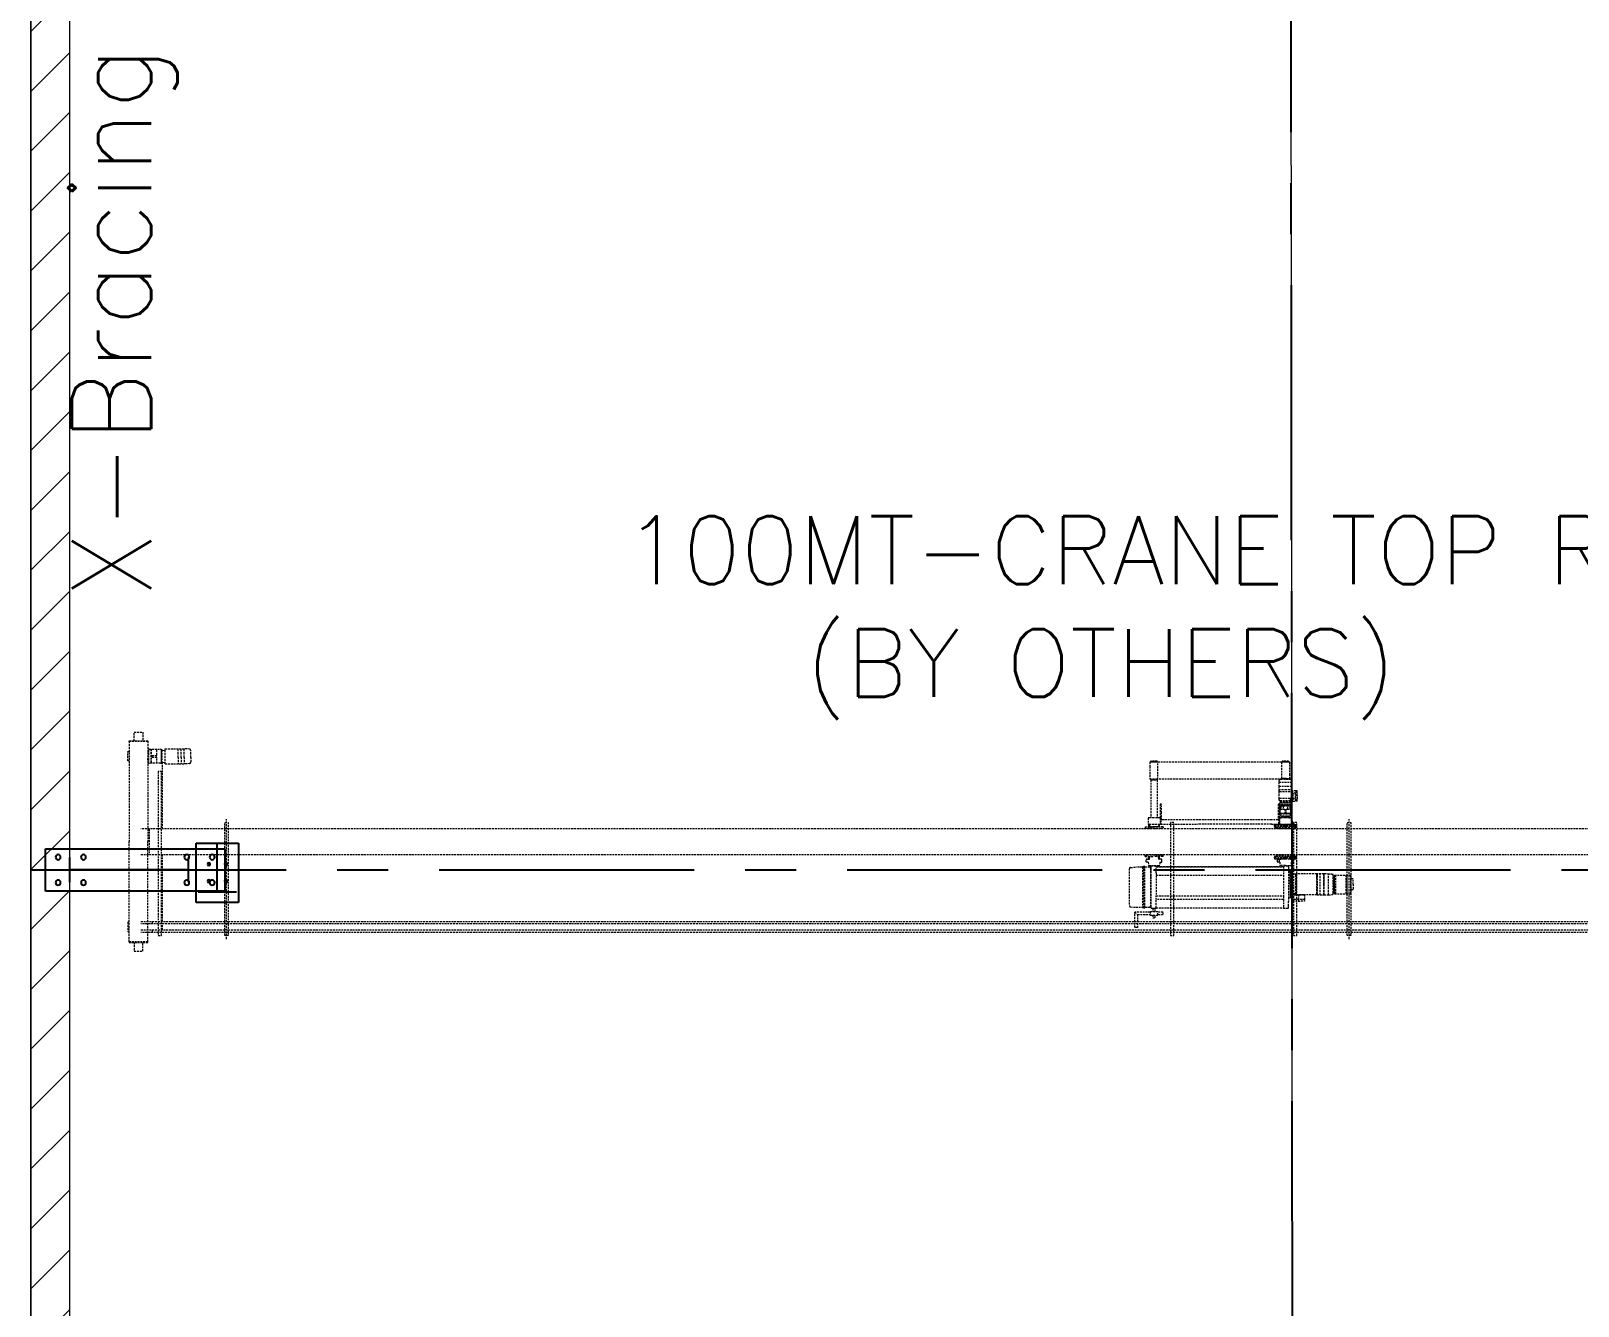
# Model space of a CAD drawing. Header units: millimetres. Extents: x 68421 to 1479662, y -51504 to 144751.
# Drawn here: x 1023299 to 1032433, y 28239 to 35769 of the extents above; entities that cross this region are included whole.
import ezdxf

# ---------------------------------------------------------------- set-up
doc = ezdxf.new("R2010")
doc.units = ezdxf.units.MM
doc.header["$LTSCALE"] = 0.35
doc.header["$MEASUREMENT"] = 0
for name, pattern in [('CENTER', [6884.562, 4302.852, -860.57, 860.57, -860.57]), ('CONTIN', [0, 0, 0]), ('HIDDEN', [9.525, 6.35, -3.175])]:
    doc.linetypes.add(name, pattern=pattern)
doc.layers.get('0').update_dxf_attribs({"linetype": 'CONTIN'})
for name, color, linetype in [('1', 7, 'CONTIN'), ('10', 10, 'CONTIN'), ('2', 6, 'CONTIN'), ('27', 1, 'CENTER')]:
    doc.layers.add(name, color=color, linetype=linetype)
doc.styles.add('S', font='simplex.shx')
doc.styles.add('SIMPLEX', font='simplex.shx', dxfattribs={"width": 0.8})

# ---------------------------------------------------------------- blocks, each defined once
blk = doc.blocks.new('WCOL')
for p, q in [((-448.874, 875.304), (448.874, 875.304)), ((0, 875.304), (0, 0)), ((-448.874, 0), (448.874, 0))]:
    blk.add_line(p, q)
blk = doc.blocks.new('BOLT_0')
at = {"layer": '1'}
blk.add_circle((0, 0), 25.4, dxfattribs=at)
blk = doc.blocks.new('GFGFG')
at = {"layer": '10'}
for p, q in [((826713.997, -216657.3255), (826463.997, -216657.3255)), ((826463.997, -216657.3255), (826463.997, -217007.3255)), ((827604, -216690.3335), (826544, -216690.3335)), ((826544, -216690.3335), (826544, -216940.3335)), ((826713.997, -217007.3255), (826713.997, -216657.3255)), ((827604, -216940.3335), (827604, -216690.3335)), ((826463.997, -217007.3255), (826713.997, -217007.3255)), ((826544, -216940.3335), (827604, -216940.3335))]:
    blk.add_line(p, q, dxfattribs=at)
for name, p, xscale, yscale, zscale, rotation in [('WCOL', (826589, -216657.3255), 0.25309152, 0.3281104, 0.3281104, 179.9999999999995), ('BOLT_0', (826619, -216740.3335), 0.5905512, 0.5905512, 0.5905512, 269.9999999999995), ('BOLT_0', (826769, -216740.3335), 0.5905512, 0.5905512, 0.5905512, 269.9999999999995), ('WCOL', (827459, -216815.3335), 0.16197856, 0.79950952, 0.79950952, 89.99999999999947), ('BOLT_0', (827379, -216740.3335), 0.5905512, 0.5905512, 0.5905512, 269.9999999999995), ('BOLT_0', (827529, -216740.3335), 0.5905512, 0.5905512, 0.5905512, 269.9999999999995), ('BOLT_0', (826539, -216782.3255), 0.31496062, 0.31496062, 0.31496062, 269.9999999999995), ('BOLT_0', (826639, -216782.3255), 0.31496062, 0.31496062, 0.31496062, 269.9999999999995), ('BOLT_0', (826539, -216882.3255), 0.31496062, 0.31496062, 0.31496062, 269.9999999999995), ('BOLT_0', (826619, -216890.3335), 0.5905512, 0.5905512, 0.5905512, 269.9999999999995), ('BOLT_0', (826639, -216882.3255), 0.31496062, 0.31496062, 0.31496062, 269.9999999999995), ('BOLT_0', (826769, -216890.3335), 0.5905512, 0.5905512, 0.5905512, 269.9999999999995), ('BOLT_0', (827379, -216890.3335), 0.5905512, 0.5905512, 0.5905512, 269.9999999999995), ('BOLT_0', (827529, -216890.3335), 0.5905512, 0.5905512, 0.5905512, 269.9999999999995)]:
    blk.add_blockref(name, p, dxfattribs=dict(at, xscale=xscale, yscale=yscale, zscale=zscale, rotation=rotation))
blk = doc.blocks.new('HDGH')
at = {"color": 3, "linetype": 'HIDDEN', "lineweight": 0, "ltscale": 5}
for p, q in [((793055.2, -146049.4), (793055.2, -145999)), ((793055.2, -145999), (793105.6, -145999)), ((793105.6, -145999), (793105.6, -146049.4)), ((793017.5, -146169.3), (793017.5, -146113.9)), ((793017.5, -146113.9), (793025, -146113.9)), ((793025, -146049.4), (793135.8, -146049.4)), ((793025, -146053.4), (793025, -146049.4)), ((793025, -146053.4), (793025, -146645.3)), ((793135.8, -146053.4), (793025, -146053.4)), ((793135.8, -146049.4), (793135.8, -146053.4)), ((793135.8, -146053.4), (793135.8, -146645.3)), ((793135.8, -146118.9), (793135.8, -146154.2)), ((793135.8, -146118.9), (793138.4, -146118.9)), ((793138.4, -146105.1), (793138.4, -146178.1)), ((793143.4, -146100), (793209.9, -146100)), ((793153.5, -146100), (793153.5, -146183.1)), ((793155, -146100), (793155, -146183.1)), ((793159, -146136.5), (793159, -146146.6)), ((793159, -146136.5), (793186.2, -146136.5)), ((793188.7, -146134), (793188.7, -146100)), ((793214.9, -146101.8), (793214.9, -146101.3)), ((793214.9, -146101.3), (793220, -146101.3)), ((793214.9, -146181.4), (793214.9, -146101.8)), ((793214.9, -146178.1), (793214.9, -146105.1)), ((793220, -146101.3), (793220, -146101.8)), ((793220, -146181.9), (793220, -146101.8)), ((793220, -146106.8), (793237.6, -146103.8)), ((793237.6, -146096.7), (793350.4, -146096.7)), ((793237.6, -146116.4), (793237.6, -146096.7)), ((793237.6, -146166.8), (793237.6, -146116.4)), ((793315.2, -146126.9), (793315.2, -146096.7)), ((793315.2, -146148.1), (793315.2, -146126.9)), ((793332.8, -146126.9), (793332.8, -146096.7)), ((793332.8, -146148.1), (793332.8, -146126.9)), ((793350.4, -146126.9), (793350.4, -146096.7)), ((793381.2, -146098.8), (793350.4, -146096.7)), ((793350.4, -146148.1), (793350.4, -146126.9)), ((793388.2, -146126.9), (793388.2, -146106.3)), ((793388.2, -146148.1), (793388.2, -146126.9)), ((793025, -146169.3), (793017.5, -146169.3)), ((793135.8, -146164.3), (793135.8, -146154.2)), ((793135.8, -146164.3), (793138.4, -146164.3)), ((793209.9, -146183.1), (793143.4, -146183.1)), ((793159, -146146.6), (793186.2, -146146.6)), ((793188.7, -146183.1), (793188.7, -146149.1)), ((793214.9, -146181.4), (793214.9, -146181.9)), ((793214.9, -146181.9), (793220, -146181.9)), ((793220, -146176.4), (793237.6, -146179.3)), ((793237.6, -146186.4), (793237.6, -146166.8)), ((793237.6, -146186.4), (793350.4, -146186.4)), ((793315.2, -146148.1), (793315.2, -146186.4)), ((793332.8, -146148.1), (793332.8, -146186.4)), ((793350.4, -146148.1), (793350.4, -146186.4)), ((793381.2, -146184.4), (793350.4, -146186.4)), ((793388.2, -146148.1), (793388.2, -146176.8)), ((799050.4, -146176.8), (799050.4, -146202)), ((799056.7, -146176.8), (799050.4, -146176.8)), ((799050.4, -146202), (799050.4, -146252.4)), ((799055, -146173.1), (799055, -146174.4)), ((799056.7, -146173.1), (799055, -146173.1)), ((799055, -146174.4), (799056.7, -146174.4)), ((799057.2, -146169.5), (799056.7, -146170)), ((799094.5, -146170), (799056.7, -146170)), ((799056.7, -146170), (799056.7, -146173.1)), ((799056.7, -146173.1), (799094.5, -146173.1)), ((799094.5, -146173.1), (799056.7, -146173.1)), ((799056.7, -146174.4), (799056.7, -146176.8)), ((799056.7, -146174.4), (799094.5, -146174.4)), ((799056.7, -146174.4), (799075.6, -146174.4)), ((799094.5, -146176.8), (799056.7, -146176.8)), ((799094, -146169.5), (799057.2, -146169.5)), ((799075.6, -146174.4), (799094.5, -146174.4)), ((799094.5, -146170), (799094, -146169.5)), ((799094.5, -146173.1), (799094.5, -146170)), ((799096.3, -146173.1), (799094.5, -146173.1)), ((799094.5, -146174.4), (799094.5, -146176.8)), ((799094.5, -146174.4), (799096.3, -146174.4)), ((799876.6, -146176.8), (799094.5, -146176.8)), ((799096.3, -146174.4), (799096.3, -146173.1)), ((799098.3, -146277.6), (799098.3, -146176.8)), ((799828.7, -146176.8), (799828.7, -146273.6)), ((799830.7, -146174.4), (799830.7, -146173.1)), ((799830.7, -146173.1), (799832.5, -146173.1)), ((799832.5, -146174.4), (799830.7, -146174.4)), ((799833, -146169.5), (799832.5, -146170)), ((799870.3, -146170), (799832.5, -146170)), ((799832.5, -146170), (799832.5, -146173.1)), ((799832.5, -146173.1), (799870.3, -146173.1)), ((799832.5, -146173.1), (799870.3, -146173.1)), ((799832.5, -146174.4), (799832.5, -146176.8)), ((799832.5, -146174.4), (799870.3, -146174.4)), ((799851.4, -146174.4), (799832.5, -146174.4)), ((799870.3, -146176.8), (799832.5, -146176.8)), ((799869.8, -146169.5), (799833, -146169.5)), ((799870.3, -146174.4), (799851.4, -146174.4)), ((799870.3, -146170), (799869.8, -146169.5)), ((799870.3, -146173.1), (799870.3, -146170)), ((799870.3, -146173.1), (799872, -146173.1)), ((799870.3, -146174.4), (799870.3, -146176.8)), ((799872, -146174.4), (799870.3, -146174.4)), ((799876.6, -146176.8), (799870.3, -146176.8)), ((799872, -146173.1), (799872, -146174.4)), ((799876.6, -146202), (799876.6, -146176.8)), ((799876.6, -146252.4), (799876.6, -146202)), ((799050.4, -146252.4), (799050.4, -146277.6)), ((799056.7, -146277.6), (799050.4, -146277.6)), ((799055, -146280), (799055, -146281.3)), ((799056.7, -146280), (799055, -146280)), ((799055, -146281.3), (799056.7, -146281.3)), ((799094.5, -146277.6), (799056.7, -146277.6)), ((799056.7, -146280), (799056.7, -146277.6)), ((799094.5, -146277.6), (799056.7, -146277.6)), ((799094.5, -146280), (799056.7, -146280)), ((799056.7, -146281.3), (799056.7, -146505.4)), ((799056.7, -146281.3), (799075.6, -146281.3)), ((799075.6, -146281.3), (799094.5, -146281.3)), ((799816.3, -146277.6), (799094.5, -146277.6)), ((799094.5, -146280), (799094.5, -146277.6)), ((799096.3, -146280), (799094.5, -146280)), ((799094.5, -146281.3), (799094.5, -146505.4)), ((799094.5, -146281.3), (799096.3, -146281.3)), ((799096.3, -146281.3), (799096.3, -146280)), ((799812, -146295.4), (799811.6, -146319)), ((799811.6, -146319), (799811.9, -146319)), ((799811.7, -146320.8), (799811.6, -146336.7)), ((799811.7, -146320.8), (799811.9, -146320.8)), ((799890.8, -146319), (799811.9, -146319)), ((799811.9, -146319), (799811.9, -146320.8)), ((799811.9, -146320.8), (799812.6, -146320.8)), ((799890.8, -146295.4), (799812, -146295.4)), ((799890.2, -146320.8), (799812.6, -146320.8)), ((799818.8, -146279), (799816.3, -146279)), ((799883.9, -146279), (799818.8, -146279)), ((799823.7, -146277.5), (799820.5, -146277.5)), ((799823.9, -146275.1), (799823.7, -146277.5)), ((799851.4, -146277.5), (799823.7, -146277.5)), ((799824.5, -146274.3), (799829.6, -146273.4)), ((799844.3, -146273.4), (799829.6, -146273.4)), ((799844.3, -146273.4), (799858.4, -146273.4)), ((799851.4, -146272.9), (799845.1, -146272.9)), ((799857.7, -146272.9), (799851.4, -146272.9)), ((799879.1, -146277.5), (799851.4, -146277.5)), ((799858.4, -146273.4), (799873.1, -146273.4)), ((799878.2, -146274.3), (799873.1, -146273.4)), ((799876.6, -146274), (799876.6, -146252.4)), ((799879.1, -146277.5), (799878.9, -146275.1)), ((799882.3, -146277.5), (799879.1, -146277.5)), ((799883.9, -146279), (799886.5, -146279)), ((799890.2, -146320.8), (799890.8, -146320.8)), ((799891.2, -146319), (799890.8, -146295.4)), ((799890.8, -146320.8), (799890.8, -146319)), ((799890.8, -146319), (799891.2, -146319)), ((799890.8, -146320.8), (799891, -146320.8)), ((799891.2, -146336.7), (799891, -146320.8)), ((799811.6, -146336.7), (799851.4, -146336.7)), ((799811.6, -146336.7), (799811.8, -146348.5)), ((799817.6, -146349.5), (799811.6, -146349.5)), ((799811.6, -146349.5), (799811.6, -146388.8)), ((799811.6, -146388.8), (799817.6, -146388.8)), ((799811.6, -146389.8), (799817.6, -146389.8)), ((799811.6, -146389.8), (799811.8, -146401.9)), ((799811.8, -146348.5), (799817.6, -146348.5)), ((799818.6, -146401.9), (799811.8, -146401.9)), ((799817.6, -146348.5), (799885.1, -146348.5)), ((799817.6, -146348.5), (799817.6, -146349)), ((799817.6, -146349), (799817.6, -146349.5)), ((799817.6, -146349.5), (799885.1, -146349.5)), ((799817.6, -146388.8), (799885.1, -146388.8)), ((799817.6, -146388.8), (799817.6, -146389.3)), ((799817.6, -146389.3), (799817.6, -146389.8)), ((799817.6, -146389.8), (799881.1, -146389.8)), ((799818.6, -146401.9), (799881.1, -146401.9)), ((799882.4, -146413.3), (799820.4, -146413.3)), ((799820.4, -146413.3), (799820.4, -146416.8)), ((799851.4, -146336.7), (799891.2, -146336.7)), ((799881.1, -146403.9), (799881.1, -146389.8)), ((799881.1, -146389.8), (799885.1, -146389.8)), ((799884, -146403.9), (799881.1, -146403.9)), ((799882.4, -146416.8), (799882.4, -146413.3)), ((799886.6, -146403.9), (799884, -146403.9)), ((799885.1, -146348.5), (799891, -146348.5)), ((799885.1, -146349), (799885.1, -146348.5)), ((799885.1, -146349.5), (799885.1, -146349)), ((799891.2, -146349.5), (799885.1, -146349.5)), ((799885.1, -146389.3), (799885.1, -146388.8)), ((799885.1, -146388.8), (799891.2, -146388.8)), ((799885.1, -146389.8), (799885.1, -146389.3)), ((799885.1, -146389.8), (799886.6, -146389.8)), ((799886.6, -146389.8), (799886.6, -146390.4)), ((799892.2, -146390.3), (799886.6, -146390.4)), ((799886.6, -146390.4), (799886.6, -146403.9)), ((799886.6, -146403.9), (799886.6, -146404.3)), ((799892.7, -146404.4), (799886.6, -146404.3)), ((799891, -146348.5), (799891.2, -146336.7)), ((799891.2, -146388.8), (799891.2, -146349.5)), ((799892.2, -146348.8), (799892.2, -146390.3)), ((799892.2, -146390.3), (799892.2, -146402.6)), ((799892.2, -146404.4), (799892.2, -146402.6)), ((799913.3, -146345.5), (799895.2, -146345.8)), ((799895.2, -146405.6), (799913.3, -146405.9)), ((799895.7, -146365.1), (799895.7, -146386.3)), ((799910.8, -146386.3), (799910.8, -146365.1)), ((799918, -146345.5), (799913.3, -146345.5)), ((799913.3, -146345.5), (799913.3, -146347.4)), ((799913.3, -146347.4), (799913.3, -146375.7)), ((799913.3, -146405.9), (799913.3, -146375.7)), ((799918, -146405.9), (799913.3, -146405.9)), ((799040.4, -146505.4), (799040.4, -146543.2)), ((799048.8, -146505.4), (799040.4, -146505.4)), ((799051.7, -146505.4), (799048.8, -146505.4)), ((799056.7, -146505.4), (799051.7, -146505.4)), ((799075.6, -146505.4), (799056.7, -146505.4)), ((799094.5, -146505.4), (799075.6, -146505.4)), ((799099.6, -146505.4), (799094.5, -146505.4)), ((799102.5, -146505.4), (799099.6, -146505.4)), ((799110.9, -146505.4), (799102.5, -146505.4)), ((799118.9, -146424.8), (799110.9, -146424.8)), ((799110.9, -146424.8), (799110.9, -146476.2)), ((799110.9, -146476.2), (799110.9, -146505.4)), ((799110.9, -146505.4), (799110.9, -146540.7)), ((799118.9, -146476.2), (799118.9, -146424.8)), ((799118.9, -146517), (799118.9, -146476.2)), ((799816.1, -146424.8), (799808.1, -146424.8)), ((799808.1, -146424.8), (799808.1, -146476.2)), ((799808.1, -146476.2), (799808.1, -146517)), ((799816.4, -146419.5), (799816.1, -146427.3)), ((799816.1, -146476.2), (799816.1, -146424.8)), ((799816.1, -146429.6), (799816.1, -146433.1)), ((799816.1, -146505.4), (799816.1, -146476.2)), ((799816.1, -146505.4), (799816.1, -146540.7)), ((799824.5, -146505.4), (799816.1, -146505.4)), ((799816.1, -146540.7), (799816.1, -146505.4)), ((799816.6, -146427.8), (799817.1, -146427.8)), ((799816.6, -146434.5), (799820.7, -146434.4)), ((799816.6, -146448.3), (799816.6, -146434.5)), ((799820.7, -146448.5), (799816.6, -146448.3)), ((799886, -146418.8), (799816.8, -146418.8)), ((799817.6, -146428.8), (799816.9, -146428.8)), ((799816.9, -146433.9), (799820.7, -146433.9)), ((799885.6, -146427.8), (799817.1, -146427.8)), ((799819.7, -146417.9), (799817.2, -146418.6)), ((799817.6, -146428.3), (799817.6, -146428.8)), ((799817.6, -146428.8), (799885.1, -146428.8)), ((799822.2, -146452.3), (799818.6, -146452.3)), ((799818.6, -146452.3), (799818.6, -146465.6)), ((799818.6, -146465.6), (799818.6, -146478.2)), ((799818.6, -146478.7), (799818.6, -146478.2)), ((799818.9, -146478.7), (799818.6, -146478.7)), ((799818.6, -146480.7), (799884.1, -146480.7)), ((799818.6, -146480.7), (799818.6, -146493.8)), ((799818.6, -146493.8), (799884.1, -146493.8)), ((799818.9, -146480.7), (799818.9, -146478.7)), ((799851.4, -146478.7), (799818.9, -146478.7)), ((799882.3, -146416.8), (799820.4, -146416.8)), ((799820.4, -146416.8), (799820.4, -146417)), ((799820.4, -146416.8), (799820.4, -146416.8)), ((799820.7, -146433.9), (799823.7, -146433.9)), ((799820.7, -146434.4), (799820.7, -146433.9)), ((799820.7, -146448.5), (799820.7, -146434.4)), ((799822.2, -146448.5), (799820.7, -146448.5)), ((799823.7, -146448.5), (799822.2, -146448.5)), ((799822.2, -146448.5), (799822.2, -146452.3)), ((799822.2, -146452.3), (799822.2, -146454.5)), ((799822.2, -146454.5), (799837.8, -146454.5)), ((799823.7, -146433.9), (799823.7, -146448.5)), ((799823.7, -146433.9), (799837.8, -146433.9)), ((799827.5, -146505.4), (799824.5, -146505.4)), ((799826.2, -146495.6), (799826.2, -146493.8)), ((799833.8, -146495.6), (799826.2, -146495.6)), ((799851.4, -146505.4), (799827.5, -146505.4)), ((799832.5, -146500.4), (799830.4, -146500.4)), ((799870.3, -146500.4), (799832.5, -146500.4)), ((799833.8, -146496.8), (799833.8, -146495.6)), ((799833.8, -146495.6), (799869, -146495.6)), ((799833.9, -146497.4), (799833.8, -146496.8)), ((799841.2, -146497.4), (799833.9, -146497.4)), ((799833.9, -146497.4), (799868.9, -146497.4)), ((799837.8, -146433.9), (799837.8, -146452.3)), ((799837.8, -146433.9), (799865, -146433.9)), ((799837.8, -146452.3), (799837.8, -146454.5)), ((799837.8, -146454.5), (799847.4, -146454.5)), ((799841.2, -146497.6), (799841.2, -146497.4)), ((799842.2, -146498.6), (799841.2, -146497.6)), ((799841.6, -146499.9), (799841.6, -146499.4)), ((799841.6, -146499.4), (799842.2, -146499.4)), ((799842.1, -146500.4), (799841.6, -146499.9)), ((799860.7, -146500.4), (799842.1, -146500.4)), ((799842.2, -146499.4), (799842.2, -146498.6)), ((799847.4, -146454.5), (799847.4, -146477.7)), ((799847.4, -146477.7), (799855.4, -146477.7)), ((799851.4, -146478.2), (799884.1, -146478.2)), ((799883.9, -146478.7), (799851.4, -146478.7)), ((799875.3, -146505.4), (799851.4, -146505.4)), ((799855.4, -146477.7), (799855.4, -146454.5)), ((799855.4, -146454.5), (799865, -146454.5)), ((799861.6, -146497.6), (799860.6, -146498.6)), ((799860.6, -146498.6), (799860.6, -146499.4)), ((799860.6, -146499.4), (799861.2, -146499.4)), ((799861.2, -146499.9), (799860.7, -146500.4)), ((799861.2, -146499.4), (799861.2, -146499.9)), ((799868.9, -146497.4), (799861.6, -146497.4)), ((799861.6, -146497.4), (799861.6, -146497.6)), ((799865, -146433.9), (799879.1, -146433.9)), ((799865, -146452.3), (799865, -146433.9)), ((799865, -146454.5), (799865, -146452.3)), ((799865, -146454.5), (799880.6, -146454.5)), ((799869, -146496.8), (799868.9, -146497.4)), ((799876.6, -146495.6), (799869, -146495.6)), ((799869, -146495.6), (799869, -146496.8)), ((799872.3, -146500.4), (799870.3, -146500.4)), ((799878.2, -146505.4), (799875.3, -146505.4)), ((799876.6, -146493.8), (799876.6, -146495.6)), ((799886.6, -146505.4), (799878.2, -146505.4)), ((799879.1, -146433.9), (799882.1, -146433.9)), ((799879.1, -146448.5), (799879.1, -146433.9)), ((799879.1, -146448.5), (799880.6, -146448.5)), ((799880.6, -146452.3), (799880.6, -146448.5)), ((799880.6, -146448.5), (799882.1, -146448.5)), ((799880.6, -146454.5), (799880.6, -146452.3)), ((799884.1, -146452.3), (799880.6, -146452.3)), ((799882.1, -146433.9), (799885.8, -146433.9)), ((799882.1, -146434.4), (799882.1, -146433.9)), ((799882.1, -146448.5), (799882.1, -146434.4)), ((799886.1, -146434.5), (799882.1, -146434.4)), ((799882.1, -146448.5), (799886.1, -146448.3)), ((799882.3, -146417), (799882.3, -146416.8)), ((799882.3, -146416.8), (799882.4, -146416.8)), ((799885.6, -146418.6), (799883.1, -146417.9)), ((799884.1, -146478.7), (799883.9, -146478.7)), ((799883.9, -146478.7), (799883.9, -146480.7)), ((799884.1, -146465.6), (799884.1, -146452.3)), ((799884.1, -146478.2), (799884.1, -146465.6)), ((799884.1, -146478.2), (799884.1, -146478.7)), ((799884.1, -146493.8), (799884.1, -146480.7)), ((799885.1, -146428.8), (799885.1, -146428.3)), ((799885.8, -146428.8), (799885.1, -146428.8)), ((799885.6, -146427.8), (799886.1, -146427.8)), ((799886.1, -146448.3), (799886.1, -146434.5)), ((799886.6, -146427.3), (799886.4, -146419.5)), ((799886.6, -146433.1), (799886.6, -146429.6)), ((799886.6, -146543.2), (799886.6, -146505.4)), ((806496.9, -146569.8), (793094.3, -146569.8)), ((793143.4, -146569.8), (793143.4, -146720.9)), ((793600.3, -147220.7), (793600.3, -146513.2)), ((799022.7, -146558.3), (799044.7, -146558.3)), ((799022.7, -146558.3), (799022.7, -146564.6)), ((799024, -146566.1), (799035.1, -146567.7)), ((799115.3, -146568.8), (799035.9, -146568.8)), ((799035.9, -146568.8), (799035.9, -146569.8)), ((799040.4, -146543.2), (799044.1, -146543.2)), ((799044.1, -146543.2), (799047.9, -146543.2)), ((799044.7, -146558.3), (799044.1, -146543.2)), ((799044.7, -146558.3), (799075.6, -146558.3)), ((799047.9, -146543.2), (799103.3, -146543.2)), ((799048, -146546.1), (799048.2, -146552.1)), ((799049.1, -146554.1), (799050.3, -146555.3)), ((799050.3, -146555.3), (799101, -146555.3)), ((799050.3, -146555.3), (799052, -146558.3)), ((799106.6, -146558.3), (799075.6, -146558.3)), ((799099.2, -146558.3), (799101, -146555.3)), ((799101, -146555.3), (799102.1, -146554.1)), ((799103.2, -146546.1), (799103, -146552.1)), ((799103.3, -146543.2), (799107.1, -146543.2)), ((799106.6, -146558.3), (799107.1, -146543.2)), ((799128.5, -146558.3), (799106.6, -146558.3)), ((799107.1, -146543.2), (799110.9, -146543.2)), ((799110.9, -146540.7), (799110.9, -146543.2)), ((799110.9, -146540.7), (799114.9, -146540.7)), ((799114.9, -146517), (799114.9, -146540.7)), ((799118.9, -146517), (799114.9, -146517)), ((799114.9, -146540.7), (799114.9, -146543.2)), ((799114.9, -146543.2), (799334.5, -146543.2)), ((799115.3, -146568.8), (799115.4, -146569.8)), ((799127.2, -146566.1), (799116.2, -146567.7)), ((799334.5, -146517), (799118.9, -146517)), ((799128.5, -146558.3), (799128.5, -146564.6)), ((799171.8, -146532), (799171.8, -147199.4)), ((799192, -146532), (799171.8, -146532)), ((799192, -147199.4), (799192, -146532)), ((799768.8, -146517), (799334.5, -146517)), ((799768.8, -146543.2), (799334.5, -146543.2)), ((799808.1, -146517), (799768.8, -146517)), ((799768.8, -146543.2), (799812.1, -146543.2)), ((799786.4, -146546.5), (799786.4, -146549.2)), ((799786.9, -146549.2), (799786.4, -146549.2)), ((799786.4, -146555.8), (799786.4, -146558.6)), ((799786.9, -146555.8), (799786.4, -146555.8)), ((799786.9, -146555.8), (799786.9, -146549.2)), ((799786.9, -146549.2), (799847.6, -146549.2)), ((799786.9, -146555.8), (799847.6, -146555.8)), ((799796.2, -146545.5), (799787.4, -146545.5)), ((799787.4, -146559.6), (799796.2, -146559.6)), ((799796.2, -146544.2), (799796.2, -146545.5)), ((799819.9, -146544.2), (799796.2, -146544.2)), ((799906.5, -146545.5), (799796.2, -146545.5)), ((799796.2, -146565.6), (799796.2, -146559.6)), ((799796.2, -146559.6), (799851.4, -146559.6)), ((799796.2, -146565.6), (799810.8, -146567.7)), ((799812.1, -146517), (799808.1, -146517)), ((799810.8, -146567.7), (799891.9, -146567.7)), ((799811.6, -146569.8), (799811.7, -146568.8)), ((799812.1, -146540.7), (799812.1, -146517)), ((799812.1, -146543.2), (799812.1, -146540.7)), ((799816.1, -146540.7), (799812.1, -146540.7)), ((799816.1, -146540.7), (799816.1, -146543.2)), ((799816.1, -146543.2), (799819.9, -146543.2)), ((799819.9, -146543.2), (799819.9, -146544.2)), ((799819.9, -146543.2), (799823.7, -146543.2)), ((799823, -146544.2), (799819.9, -146544.2)), ((799851.4, -146544.2), (799823, -146544.2)), ((799823.7, -146543.2), (799879.1, -146543.2)), ((799847.6, -146549), (799847.6, -146556)), ((799855.2, -146549), (799847.6, -146549)), ((799847.6, -146556), (799855.2, -146556)), ((799879.8, -146544.2), (799851.4, -146544.2)), ((799851.4, -146559.6), (799906.5, -146559.6)), ((799855.2, -146550), (799855.2, -146549)), ((799915.9, -146549.2), (799855.2, -146549.2)), ((799857.2, -146550), (799855.2, -146550)), ((799855.2, -146556), (799855.2, -146555)), ((799855.2, -146555), (799857.2, -146555)), ((799915.9, -146555.8), (799855.2, -146555.8)), ((799857.2, -146550.6), (799857.2, -146550)), ((799857.2, -146554.4), (799857.2, -146550.6)), ((799858.9, -146550.6), (799857.2, -146550.6)), ((799857.2, -146555), (799857.2, -146554.4)), ((799857.2, -146554.4), (799858.9, -146554.4)), ((799858.9, -146554.4), (799858.9, -146550.6)), ((799879.1, -146543.2), (799882.9, -146543.2)), ((799882.8, -146544.2), (799879.8, -146544.2)), ((799882.8, -146544.2), (799882.9, -146543.2)), ((799906.5, -146544.2), (799882.8, -146544.2)), ((799882.9, -146543.2), (799886.6, -146543.2)), ((799891.1, -146569.8), (799891.1, -146568.8)), ((799906.5, -146565.6), (799891.9, -146567.7)), ((799898.2, -146532), (799898.2, -147199.4)), ((799918.4, -146532), (799898.2, -146532)), ((799906.5, -146544.2), (799906.5, -146545.5)), ((799915.4, -146545.5), (799906.5, -146545.5)), ((799906.5, -146565.6), (799906.5, -146559.6)), ((799906.5, -146559.6), (799915.4, -146559.6)), ((799915.9, -146555.8), (799915.9, -146549.2)), ((799916.4, -146549.2), (799915.9, -146549.2)), ((799916.4, -146555.8), (799915.9, -146555.8)), ((799916.4, -146549.2), (799916.4, -146546.5)), ((799916.4, -146558.6), (799916.4, -146555.8)), ((799918.4, -147199.4), (799918.4, -146532)), ((800226.7, -147220.7), (800226.7, -146513.2)), ((793025, -147237.2), (793025, -146645.3)), ((793135.8, -147237.2), (793135.8, -146645.3)), ((793094.3, -146720.9), (806496.9, -146720.9)), ((793221.5, -147116.3), (793221.5, -146720.9)), ((799022.7, -146733.9), (799022.7, -146727.5)), ((799022.7, -146733.9), (799042.8, -146733.9)), ((799024, -146726), (799035.1, -146724.5)), ((799029.1, -146765.3), (799029.5, -146752.1)), ((799041.6, -146767.4), (799030.3, -146767.4)), ((799032.6, -146749.2), (799042.2, -146749.2)), ((799035.9, -146723.4), (799035.8, -146720.9)), ((799035.9, -146723.4), (799115.3, -146723.4)), ((799041.6, -146767.4), (799042.2, -146784.1)), ((799042.2, -146749.2), (799042.8, -146733.9)), ((799042.2, -146749.2), (799045.6, -146749.2)), ((799042.8, -146733.9), (799075.6, -146733.9)), ((799048.6, -146746.3), (799048.9, -146739.8)), ((799049.3, -146738.8), (799051, -146737.1)), ((799051, -146737.1), (799052.9, -146733.9)), ((799108.5, -146733.9), (799075.6, -146733.9)), ((799100.3, -146737.1), (799098.4, -146733.9)), ((799101.9, -146738.8), (799100.3, -146737.1)), ((799102.4, -146739.8), (799102.6, -146746.3)), ((799109, -146749.2), (799105.6, -146749.2)), ((799128.5, -146733.9), (799108.5, -146733.9)), ((799109, -146749.2), (799108.5, -146733.9)), ((799118.7, -146749.2), (799109, -146749.2)), ((799109.6, -146767.4), (799109, -146784.1)), ((799109.6, -146767.4), (799121, -146767.4)), ((799115.3, -146723.4), (799115.5, -146720.9)), ((799127.2, -146726), (799116.2, -146724.5)), ((799122.2, -146765.3), (799121.7, -146752.1)), ((799128.5, -146733.9), (799128.5, -146727.5)), ((799786.4, -146733.6), (799786.4, -146736.4)), ((799786.9, -146736.4), (799786.4, -146736.4)), ((799786.4, -146742.9), (799786.4, -146745.7)), ((799786.9, -146742.9), (799786.4, -146742.9)), ((799786.9, -146742.9), (799786.9, -146736.4)), ((799786.9, -146736.4), (799847.6, -146736.4)), ((799786.9, -146742.9), (799847.6, -146742.9)), ((799796.2, -146732.6), (799787.4, -146732.6)), ((799787.4, -146746.7), (799796.2, -146746.7)), ((799796.2, -146726.5), (799810.8, -146724.5)), ((799796.2, -146726.5), (799796.2, -146732.6)), ((799906.5, -146732.6), (799796.2, -146732.6)), ((799796.2, -146748), (799796.2, -146746.7)), ((799796.2, -146746.7), (799851.4, -146746.7)), ((799796.2, -146748), (799818, -146748)), ((799804.8, -146765.3), (799805.3, -146752.1)), ((799817.4, -146767.4), (799806, -146767.4)), ((799808.3, -146749.2), (799818, -146749.2)), ((799891.9, -146724.5), (799810.8, -146724.5)), ((799811.5, -146720.9), (799811.7, -146723.4)), ((799813.6, -146749.2), (799813.6, -146767.4)), ((799817.4, -146767.4), (799818, -146784.1)), ((799818, -146749.2), (799818, -146748)), ((799818, -146748), (799851.4, -146748)), ((799818, -146749.2), (799821.4, -146749.2)), ((799855.2, -146736.1), (799847.6, -146736.1)), ((799847.6, -146736.1), (799847.6, -146743.2)), ((799847.6, -146743.2), (799855.2, -146743.2)), ((799851.4, -146746.7), (799906.5, -146746.7)), ((799851.4, -146748), (799884.7, -146748)), ((799855.2, -146737.1), (799855.2, -146736.1)), ((799915.9, -146736.4), (799855.2, -146736.4)), ((799857.2, -146737.1), (799855.2, -146737.1)), ((799855.2, -146742.2), (799857.2, -146742.2)), ((799855.2, -146743.2), (799855.2, -146742.2)), ((799915.9, -146742.9), (799855.2, -146742.9)), ((799857.2, -146737.7), (799857.2, -146737.1)), ((799857.2, -146741.6), (799857.2, -146737.7)), ((799858.9, -146737.7), (799857.2, -146737.7)), ((799857.2, -146741.6), (799858.9, -146741.6)), ((799857.2, -146742.2), (799857.2, -146741.6)), ((799858.9, -146741.6), (799858.9, -146737.7)), ((799884.8, -146749.2), (799881.4, -146749.2)), ((799884.8, -146749.2), (799884.7, -146748)), ((799884.7, -146748), (799906.5, -146748)), ((799894.4, -146749.2), (799884.8, -146749.2)), ((799885.4, -146767.4), (799884.8, -146784.1)), ((799885.4, -146767.4), (799896.7, -146767.4)), ((799889.2, -146749.2), (799889.2, -146767.4)), ((799891.3, -146720.9), (799891.1, -146723.4)), ((799906.5, -146726.5), (799891.9, -146724.5)), ((799897.9, -146765.3), (799897.5, -146752.1)), ((799906.5, -146732.6), (799906.5, -146726.5)), ((799915.4, -146732.6), (799906.5, -146732.6)), ((799906.5, -146748), (799906.5, -146746.7)), ((799906.5, -146746.7), (799915.4, -146746.7)), ((799915.9, -146742.9), (799915.9, -146736.4)), ((799916.4, -146736.4), (799915.9, -146736.4)), ((799916.4, -146742.9), (799915.9, -146742.9)), ((799916.4, -146736.4), (799916.4, -146733.6)), ((799916.4, -146745.7), (799916.4, -146742.9)), ((798937.2, -146798.1), (798968.7, -146796.1)), ((799005.5, -146796.1), (798968.7, -146796.1)), ((799006.7, -146795.5), (799006.7, -147033.7)), ((799013.2, -146794.6), (799008.6, -146794.6)), ((799019.1, -146792.4), (799013.2, -146792.4)), ((799013.2, -146792.4), (799013.2, -147036.7)), ((799021.2, -147034.6), (799021.2, -146794.6)), ((799023.6, -146796.1), (799022.7, -146796.1)), ((799025.1, -146796.1), (799023.6, -146796.1)), ((799052.3, -146796.1), (799025.1, -146796.1)), ((799045.2, -146787), (799075.6, -146787)), ((799055, -146802.2), (799055, -146798.7)), ((799055, -146802.2), (799055.1, -146802.2)), ((799055, -146802.2), (799055, -147026.9)), ((799057, -146795.4), (799057, -146804.1)), ((799057, -146804.1), (799057, -147025)), ((799087.2, -146789.9), (799062.5, -146789.9)), ((799075.6, -146787), (799106, -146787)), ((799087.2, -146793.4), (799087.2, -146789.9)), ((799087.2, -146793.9), (799087.2, -146793.4)), ((799087.2, -146830.4), (799087.2, -146793.9)), ((799839.8, -146793.9), (799087.2, -146793.9)), ((799087.2, -146793.9), (799839.8, -146793.9)), ((799087.2, -146830.4), (799087.2, -146965.9)), ((799087.2, -146844.3), (799839.8, -146844.3)), ((799851.4, -146787), (799821, -146787)), ((799864.5, -146789.9), (799839.8, -146789.9)), ((799839.8, -146789.9), (799839.8, -146793.4)), ((799839.8, -146793.4), (799839.8, -146793.9)), ((799839.8, -146793.9), (799839.8, -146844.3)), ((799839.8, -146844.3), (799839.8, -146967.5)), ((799851.4, -146787), (799881.8, -146787)), ((799870, -146795.4), (799870, -146819.3)), ((799873.6, -146819.2), (799870, -146819.3)), ((799870, -146819.3), (799870, -146977.1)), ((799874.9, -146819.1), (799873.6, -146819.2)), ((799876.2, -146819.2), (799874.9, -146819.1)), ((799879.9, -146819.3), (799876.2, -146819.2)), ((799879.9, -146817.5), (799879.9, -146827.7)), ((799879.9, -146898.2), (799879.9, -146819.3)), ((799879.9, -146827.7), (799879.9, -146968.7)), ((799911.2, -146837.3), (799879.9, -146836.2)), ((799912.4, -146843.5), (799912.4, -146838.6)), ((799913.4, -146843.6), (799912.4, -146843.5)), ((799912.4, -146952.9), (799912.4, -146843.5)), ((799914.2, -146843.5), (799913.4, -146843.5)), ((799913.4, -146843.5), (799913.4, -146845.6)), ((799913.4, -146952.8), (799913.4, -146843.6)), ((799914.2, -146837), (799914.2, -146843.5)), ((799914.2, -146843.5), (799914.2, -146952.9)), ((800036.5, -146836.2), (799915, -146836.2)), ((800037.3, -146843.5), (800037.3, -146837)), ((800038, -146843.5), (800037.3, -146843.5)), ((800037.3, -146855.7), (800037.3, -146843.5)), ((800037.3, -146863.9), (800037.3, -146855.7)), ((800037.3, -146952.9), (800037.3, -146863.9)), ((800038, -146845.6), (800038, -146843.5)), ((800038.8, -146845.6), (800038, -146845.6)), ((800038.8, -146837.4), (800038.8, -146843.5)), ((800038.8, -146843.5), (800038.8, -146845.6)), ((800038.8, -146845.6), (800038.8, -146950.8)), ((800077.8, -146836.2), (800039.6, -146836.6)), ((800056.2, -146960), (800056.2, -146836.4)), ((800077.8, -146898.2), (800077.8, -146836.2)), ((800077.8, -146836.7), (800077.8, -146837.7)), ((800080.1, -146836.7), (800077.8, -146836.7)), ((800077.8, -146837.7), (800077.8, -146898.2)), ((800080.1, -146836.2), (800080.1, -146836.7)), ((800105.8, -146836.7), (800080.1, -146836.2)), ((800080.1, -146959.7), (800080.1, -146836.7)), ((800105.8, -146959.7), (800105.8, -146836.7)), ((800132.7, -146847.8), (800132.7, -146841.4)), ((800132.7, -146948.6), (800132.7, -146847.8)), ((800135.1, -146848.4), (800133.2, -146848.3)), ((800136.2, -146854.9), (800136.2, -146849.6)), ((800136.2, -146941.5), (800136.2, -146854.9)), ((800136.2, -146854.9), (800139.2, -146855.1)), ((800139.9, -146855.8), (800141.3, -146863.2)), ((800141.3, -146842.8), (800141.3, -146953.6)), ((800141.3, -146842.8), (800236.7, -146842.8)), ((800141.3, -146933), (800141.3, -146863.4)), ((800147.1, -146842.8), (800147.1, -146953.6)), ((800209, -146953.6), (800209, -146842.8)), ((800216.6, -146953.6), (800216.6, -146842.8)), ((800236.7, -146953.6), (800236.7, -146842.8)), ((800251.9, -146866), (800236.7, -146866)), ((800251.9, -146898.2), (800251.9, -146866)), ((799879.9, -146898.2), (799879.9, -146977.1)), ((799895.9, -146953.1), (799879.9, -146953.1)), ((799893.2, -146961.2), (799893.4, -146953.6)), ((799895.9, -146953.6), (799893.4, -146953.6)), ((799910.9, -146961.2), (799893.9, -146961.2)), ((799895.9, -146953.1), (799895.9, -146953.6)), ((799908.2, -146953.1), (799895.9, -146953.1)), ((799908.2, -146953.6), (799895.9, -146953.6)), ((799902.1, -146962.6), (799902.1, -146951.6)), ((799912.4, -146953.1), (799908.2, -146953.1)), ((799908.2, -146953.1), (799908.2, -146953.6)), ((799910.7, -146953.6), (799908.2, -146953.6)), ((799910.9, -146961.2), (799910.7, -146953.6)), ((799962.6, -146961.2), (799910.9, -146961.2)), ((799912.4, -146952.9), (799913.4, -146952.8)), ((799912.4, -146952.9), (799912.4, -146953.1)), ((799913.4, -146950.8), (799913.4, -146952.9)), ((799914.2, -146952.9), (799913.4, -146952.9)), ((799914.2, -146952.9), (799914.2, -146959.4)), ((799943.1, -146960.2), (799915, -146960.2)), ((799928.3, -146958.5), (799928.3, -146999.1)), ((799958.2, -146960.2), (799943.1, -146960.2)), ((800036.5, -146960.2), (799958.2, -146960.2)), ((800037.3, -146959.4), (800037.3, -146952.9)), ((800037.3, -146952.9), (800038, -146952.9)), ((800038, -146952.9), (800038, -146950.8)), ((800038, -146950.8), (800038.8, -146950.8)), ((800038.8, -146950.8), (800038.8, -146952.9)), ((800038.8, -146952.9), (800038.8, -146959)), ((800039.6, -146959.8), (800077.8, -146960.2)), ((800077.8, -146898.2), (800077.8, -146958.6)), ((800077.8, -146960.2), (800077.8, -146898.2)), ((800077.8, -146958.6), (800077.8, -146959.7)), ((800077.8, -146959.7), (800080.1, -146959.7)), ((800080.1, -146960.2), (800105.8, -146959.7)), ((800080.1, -146959.7), (800080.1, -146960.2)), ((800132.7, -146955), (800132.7, -146948.6)), ((800135.1, -146948), (800133.2, -146948.1)), ((800136.2, -146941.5), (800139.2, -146941.3)), ((800136.2, -146946.8), (800136.2, -146941.5)), ((800139.9, -146940.6), (800141.3, -146933.2)), ((800141.3, -146953.6), (800236.7, -146953.6)), ((800251.9, -146930.4), (800236.7, -146930.4)), ((800251.9, -146898.2), (800251.9, -146930.4)), ((798937.2, -147031.1), (798968.7, -147033.1)), ((798968.7, -147033.1), (799005.5, -147033.1)), ((799013.2, -147034.6), (799008.5, -147034.6)), ((799013.2, -147036.7), (799019.1, -147036.7)), ((799023.6, -147033.1), (799022.7, -147033.1)), ((799025.1, -147033.1), (799023.6, -147033.1)), ((799025.1, -147033.1), (799052.3, -147033.1)), ((799055, -147026.9), (799055.1, -147026.9)), ((799055, -147030.4), (799055, -147026.9)), ((799057, -147025), (799057, -147033.7)), ((799062.5, -147039.2), (799087.2, -147039.2)), ((799065.6, -147039.2), (799085.7, -147039.2)), ((799065.6, -147041.8), (799065.6, -147039.2)), ((799085.7, -147041.8), (799065.6, -147041.8)), ((799068.1, -147041.8), (799068.1, -147059.1)), ((799083.2, -147041.8), (799068.1, -147041.8)), ((799083.2, -147059.1), (799083.2, -147041.8)), ((799085.7, -147039.2), (799085.7, -147041.8)), ((799087.2, -146987.9), (799087.2, -146965.9)), ((799087.2, -146965.9), (799839.8, -146965.9)), ((799839.8, -146987.9), (799087.2, -146987.9)), ((799087.2, -147035.7), (799087.2, -146987.9)), ((799087.2, -147036.2), (799087.2, -147035.7)), ((799087.2, -147039.2), (799087.2, -147036.2)), ((799087.2, -147036.2), (799839.8, -147036.2)), ((799839.8, -146967.5), (799839.8, -146987.9)), ((799839.8, -146987.9), (799839.8, -147036.2)), ((799839.8, -147036.2), (799839.8, -147039.2)), ((799839.8, -147039.2), (799864.5, -147039.2)), ((799870, -146977.1), (799870, -146998.6)), ((799873.6, -146977.2), (799870, -146977.1)), ((799870, -147024.5), (799870, -146998.6)), ((799870, -147033.7), (799870, -147024.5)), ((799874.9, -146977.3), (799873.6, -146977.2)), ((799876.2, -146977.2), (799874.9, -146977.3)), ((799879.9, -146977.1), (799876.2, -146977.2)), ((799879.9, -146968.7), (799879.9, -146978.9)), ((799890.9, -146964.1), (799890.5, -146986.4)), ((799890.5, -146986.4), (799890.6, -146991.6)), ((799966, -146986.4), (799890.5, -146986.4)), ((799966, -146986.4), (799965.6, -146964.1)), ((799965.9, -146991.6), (799966, -146986.4)), ((793017.5, -147121.4), (793017.5, -147176.8)), ((793025, -147121.4), (793017.5, -147121.4)), ((793094.3, -147116.3), (806499.7, -147116.3)), ((806499.7, -147131.4), (793094.3, -147131.4)), ((793161, -147116.3), (793161, -147131.4)), ((798963, -147061.6), (798978.1, -147076.7)), ((799053, -147061.6), (798963, -147061.6)), ((798963, -147061.6), (798978.1, -147076.7)), ((798963, -147152.3), (798963, -147061.6)), ((798978.1, -147076.7), (799053, -147076.7)), ((798978.1, -147076.7), (798978.1, -147152.3)), ((799098.3, -147059.1), (799053, -147059.1)), ((799053, -147059.1), (799053, -147079.2)), ((799053, -147079.2), (799098.3, -147079.2)), ((799068.1, -147079.2), (799068.1, -147094.9)), ((799068.1, -147094.9), (799083.2, -147094.9)), ((799083.2, -147094.9), (799083.2, -147079.2)), ((799098.3, -147079.2), (799098.3, -147059.1)), ((799129.2, -147061.6), (799098.3, -147061.6)), ((799098.3, -147076.7), (799129.2, -147076.7)), ((799129.2, -147076.7), (799129.2, -147061.6)), ((793017.5, -147176.8), (793025, -147176.8)), ((793094.3, -147166.7), (806499.7, -147166.7)), ((806499.7, -147181.8), (793094.3, -147181.8)), ((793161, -147166.7), (793161, -147181.8)), ((798978.1, -147152.3), (798963, -147152.3)), ((799171.8, -147199.4), (799192, -147199.4)), ((799898.2, -147199.4), (799918.4, -147199.4)), ((793025, -147237.2), (793025, -147241.2)), ((793135.8, -147237.2), (793025, -147237.2)), ((793025, -147241.2), (793135.8, -147241.2)), ((793055.2, -147241.2), (793055.2, -147291.6)), ((793055.2, -147291.6), (793105.6, -147291.6)), ((793105.6, -147291.6), (793105.6, -147241.2)), ((793135.8, -147241.2), (793135.8, -147237.2))]:
    blk.add_line(p, q, dxfattribs=at)
for points in [[(793221.5, -146569.8), (793221.5, -146176.4)], [(793221.5, -147166.7), (793221.5, -147131.4)]]:
    blk.add_lwpolyline(points, dxfattribs=at)
for points in [[(793196.3, -146232.3), (793196.3, -147199.4), (793216.4, -147199.4), (793216.4, -146232.3)], [(793610.4, -146532), (793610.4, -147199.4), (793590.2, -147199.4), (793590.2, -146532)], [(800236.8, -146532), (800236.8, -147199.4), (800216.6, -147199.4), (800216.6, -146532)]]:
    blk.add_lwpolyline(points, close=True, dxfattribs=at)
for centre, radius, start, end in [((793143.4, -146105.1), 5.04, 90, 180), ((793186.2, -146134), 2.52, 270, 0), ((793209.9, -146105.1), 5.04, 0, 90), ((793380.6, -146106.3), 7.56, 0, 86.18593), ((793143.4, -146178.1), 5.04, 180, 270), ((793186.2, -146149.1), 2.52, 0, 90), ((793209.9, -146178.1), 5.04, 270, 0), ((793380.6, -146176.8), 7.56, 273.81407, 0), ((799962.3, -146311), 151.1, 168.40386, 174.06894), ((799816.3, -146281), 2.01, 90, 168.40466), ((799818.8, -146278.2), 0.806, 270, 352.81946), ((799820.5, -146278.3), 0.806, 90, 180), ((799824.7, -146275.1), 0.806, 99.99864, 176.00036), ((799845.1, -146273.7), 0.806, 90, 157.97515), ((799857.7, -146273.7), 0.806, 22.02485, 90), ((799878.1, -146275.1), 0.806, 3.99964, 80.00136), ((799882.3, -146278.3), 0.806, 7.18098, 90), ((799883.9, -146278.2), 0.806, 180, 270), ((799886.5, -146281), 2.01, 11.59534, 90), ((799740.5, -146311), 151.1, 5.93106, 11.59614), ((799958.6, -146385.1), 141, 186.8523, 191.53786), ((799744.2, -146385.1), 141, 348.46212, 352.32256), ((799895.2, -146348.8), 3.02, 90.99988, 180), ((799892.7, -146404.7), 0.252, 39.64417, 89.00295), ((799895.2, -146402.6), 3.02, 219.64027, 269.00014), ((799903.3, -146365.1), 7.56, 0, 180), ((799903.3, -146386.3), 7.56, 180, 0), ((799918, -146348.5), 3.02, 3.89919, 90), ((799918, -146402.9), 3.02, 270, 356.09985), ((799518.9, -146375.7), 403, 2.72257, 3.89969), ((799518.9, -146375.7), 403, 356.1003, 357.27743), ((799518.9, -146375.7), 403, 357.27743, 2.72257), ((799816.6, -146427.3), 0.504, 177.99999, 270), ((799816.9, -146429.6), 0.806, 90, 180), ((799816.9, -146433.1), 0.806, 180, 270), ((799817.4, -146419.6), 1.01, 104.25581, 177.99999), ((799817.1, -146428.3), 0.504, 0, 90), ((799819.4, -146417), 1.01, 284.25581, 357.99989), ((799824.5, -146502.4), 3.02, 270, 357.99413), ((799830.4, -146503.4), 3.02, 90, 162.64313), ((799872.3, -146503.4), 3.02, 17.34805, 90), ((799878.2, -146502.4), 3.02, 182.00788, 270), ((799883.3, -146417), 1.01, 182.00011, 255.74419), ((799885.6, -146428.3), 0.504, 90, 180), ((799885.3, -146419.6), 1.01, 2.00001, 75.74419), ((799885.8, -146429.6), 0.806, 0, 90), ((799885.8, -146433.1), 0.806, 270, 0), ((799886.1, -146427.3), 0.504, 270, 2.00001), ((799024.2, -146564.6), 1.51, 180, 262.02661), ((799034.9, -146568.7), 1.01, 355.98582, 82.00769), ((799045, -146546.2), 3.02, 2.00587, 90), ((799051.3, -146552), 3.02, 182.00587, 224.97299), ((799100, -146552), 3.02, 315.02701, 357.99423), ((799106.3, -146546.2), 3.02, 90, 177.99423), ((799116.3, -146568.7), 1.01, 98.00366, 184.01398), ((799127, -146564.6), 1.51, 277.98096, 0), ((799787.4, -146546.5), 1.01, 90, 180), ((799787.4, -146558.6), 1.01, 180, 270), ((799810.7, -146568.7), 1.01, 355.98582, 82.00769), ((799820.8, -146546.2), 3.02, 41.93966, 90), ((799882, -146546.2), 3.02, 90, 138.04119), ((799892.1, -146568.7), 1.01, 98.04906, 184.00417), ((799915.4, -146546.5), 1.01, 0, 90), ((799915.4, -146558.6), 1.01, 270, 0), ((799024.2, -146727.5), 1.51, 97.99205, 180), ((799030.6, -146765.3), 1.51, 177.99413, 225.17555), ((799032.6, -146752.3), 3.02, 90, 178.00367), ((799030.6, -146765.3), 1.51, 225.17555, 242.46118), ((799028.8, -146767.8), 1.51, 15.25009, 45.18909), ((799034.9, -146723.5), 1.01, 277.99231, 4.01418), ((799045.6, -146746.2), 3.02, 270, 357.99413), ((799050.4, -146739.8), 1.51, 154.53665, 177.8987), ((799050.4, -146739.8), 1.51, 135.02701, 154.53665), ((799100.9, -146739.8), 1.51, 25.46417, 44.97299), ((799100.9, -146739.8), 1.51, 2.1013, 25.46417), ((799105.6, -146746.2), 3.02, 182.00577, 270), ((799116.3, -146723.5), 1.01, 175.98602, 261.99634), ((799118.7, -146752.3), 3.02, 1.99619, 90), ((799122.4, -146767.8), 1.51, 134.79609, 164.75192), ((799122.4, -146767.8), 1.51, 117.53205, 134.79609), ((799120.7, -146765.3), 1.51, 314.81633, 2.00574), ((799127, -146727.5), 1.51, 0, 81.9966), ((799787.4, -146733.6), 1.01, 90, 180), ((799787.4, -146745.7), 1.01, 180, 270), ((799806.4, -146765.3), 1.51, 177.99413, 225.17555), ((799808.3, -146752.3), 3.02, 90, 178.00367), ((799806.4, -146765.3), 1.51, 225.17555, 242.46118), ((799804.6, -146767.8), 1.51, 15.25009, 45.20255), ((799810.7, -146723.5), 1.01, 277.99231, 4.01418), ((799821.4, -146746.2), 3.02, 270, 324.64106), ((799881.4, -146746.2), 3.02, 215.37664, 270), ((799892.1, -146723.5), 1.01, 175.99583, 261.95094), ((799894.4, -146752.3), 3.02, 1.995, 90), ((799898.2, -146767.8), 1.51, 134.71629, 164.71134), ((799896.4, -146765.3), 1.51, 297.59845, 314.93251), ((799896.4, -146765.3), 1.51, 314.93251, 2.00453), ((799915.4, -146733.6), 1.01, 0, 90), ((799915.4, -146745.7), 1.01, 270, 0), ((802857.4, -146914.6), 3929.2, 178.41004, 181.58996), ((798937.5, -146805.8), 7.68, 91.72854, 178.41054), ((799005.5, -146794.6), 1.51, 270, 322.19035), ((799008.6, -146796.9), 2.39, 90, 142.15994), ((799019.1, -146794.6), 2.14, 73.87924, 90), ((799019.1, -146794.6), 2.14, 28.69864, 73.87924), ((799019.1, -146794.6), 2.14, 0, 28.69864), ((799022.7, -146794.6), 1.51, 180, 270), ((799045.2, -146784), 3.02, 181.99633, 270), ((799052.3, -146798.7), 2.64, 0, 90), ((799055.1, -146804.1), 1.89, 0, 90), ((799062.5, -146795.4), 5.54, 90, 180), ((799106, -146784), 3.02, 270, 358.00381), ((799821, -146784), 3.02, 181.99633, 270), ((799864.5, -146795.4), 5.54, 0, 90), ((799881.8, -146784), 3.02, 270, 358.005), ((799911.1, -146838.6), 1.26, 0, 88.00611), ((799915, -146837), 0.806, 90, 180), ((800036.5, -146837), 0.806, 0, 90), ((800039.6, -146837.4), 0.806, 90.50136, 180), ((800091.7, -147088.2), 251.9, 81.01107, 86.79012), ((800130.7, -146841.4), 2.01, 0, 81.01099), ((800133.2, -146847.8), 0.504, 180, 267.00047), ((800135, -146849.6), 1.26, 0, 87.00082), ((800139.1, -146855.9), 0.806, 10.52969, 86.00036), ((800140.5, -146863.4), 0.806, 0, 10.52969), ((799893.9, -146964.2), 3.02, 102.22988, 178.99728), ((799893.9, -146964.2), 3.02, 90, 102.22988), ((799915, -146959.4), 0.806, 180, 270), ((799962.6, -146964.2), 3.02, 1.00272, 90), ((800036.5, -146959.4), 0.806, 270, 0), ((800039.6, -146959), 0.806, 180, 269.49867), ((800091.7, -146708.2), 251.9, 273.20986, 278.9889), ((800130.7, -146955), 2.02, 278.98901, 0), ((800133.2, -146948.6), 0.503, 93.00526, 180), ((800135, -146946.8), 1.26, 272.99918, 0), ((800139.1, -146940.5), 0.806, 273.99964, 349.47031), ((800140.5, -146933), 0.806, 349.46966, 0), ((798937.5, -147023.4), 7.68, 181.58984, 268.27148), ((799005.5, -147034.6), 1.51, 35.89847, 90), ((799008.5, -147032.4), 2.14, 215.93198, 270), ((799019.1, -147034.6), 2.14, 270, 286.12076), ((799019.1, -147034.6), 2.14, 286.12076, 331.30136), ((799019.1, -147034.6), 2.14, 331.30136, 0), ((799022.7, -147034.6), 1.51, 90, 180), ((799052.3, -147030.4), 2.64, 270, 0), ((799055.1, -147025), 1.89, 270, 0), ((799062.5, -147033.7), 5.54, 180, 270), ((799864.5, -147033.7), 5.54, 270, 0), ((799893.6, -146991.5), 3.02, 181.00272, 263.86724), ((799928.3, -146669), 327.4, 263.86557, 276.13443), ((799962.9, -146991.5), 3.02, 276.13276, 358.99728)]:
    blk.add_arc(centre, radius, start, end, dxfattribs=at)
at = {"color": 7, "linetype": 'ByBlock', "lineweight": 0, "insert": (793334, -145924.4), "char_height": 400, "width": 32663.525, "attachment_point": 7, "style": 'S'}
blk.add_mtext('\\pxi6.53925,ql;\\A1;100MT-CRANE TOP RUNNING \\P\\pi9.21775;(BY OTHERS)', dxfattribs=at)

msp = doc.modelspace()

# ---------------------------------------------------------------- hatches: boundary and pattern name
at = {"linetype": 'Continuous', "lineweight": 5}
h = msp.add_hatch(dxfattribs=at)
h.set_pattern_fill('ANSI31', color=256, scale=2000)
h.set_pattern_definition([(45, (230853.73, 268272), (-176.776695, 176.776695), [])])
h.paths.add_polyline_path([(1023298.82805, 37689.899), (1023298.82805, -17310.101), (1038298.82805, -17310.101), (1038298.82805, 82689.899), (1023298.82805, 82689.899), (1023298.82805, 82459.899), (1038068.82805, 82459.899), (1038068.82805, -17080.101), (1023528.82805, -17080.101), (1023528.82805, 37689.899)])

# ---------------------------------------------------------------- linework, layer by layer
msp.add_line((1030683.82805, 82459.899), (1030795.52789, -17080.101), dxfattribs=at)
msp.add_lwpolyline([(1023298.82805, 82689.899), (1038298.82805, 82689.899), (1038298.82805, -17310.101), (1023298.82805, -17310.101)], close=True, dxfattribs=at)
for points in [[(1023298.82805, 82689.899), (1038298.82805, 82689.899), (1038298.82805, -17310.101), (1023298.82805, -17310.101), (1023298.82805, 37689.899)], [(1023298.82805, 37689.899), (1023298.82805, -17310.101), (1038298.82805, -17310.101), (1038298.82805, 82689.899), (1023298.82805, 82689.899), (1023298.82805, 82459.899), (1038068.82805, 82459.899), (1038068.82805, -17080.101), (1023528.82805, -17080.101), (1023528.82805, 37689.899), (1023298.82805, 37689.899)], [(1023298.82805, 82459.899), (1038068.82805, 82459.899), (1038068.82805, -17080.101), (1023528.82805, -17080.101), (1023528.82805, 37689.899)]]:
    msp.add_lwpolyline(points, dxfattribs=at)
at = {"layer": '27'}
for p, q in [((1030683.82805, 82459.899), (1030795.78598, -17310.101)), ((1023298.82805, 30814.899), (1038298.82805, 30814.899))]:
    msp.add_line(p, q, dxfattribs=at)

# ---------------------------------------------------------------- block references
at = {"linetype": 'Continuous', "lineweight": 5}
msp.add_blockref('HDGH', (230853.72605, 177627), dxfattribs=at)
at = {"linetype": 'Continuous', "lineweight": 5, "xscale": -1}
msp.add_blockref('GFGFG', (1850987.82805, 247630.2325), dxfattribs=at)

# ---------------------------------------------------------------- texts
at = {"layer": '2', "style": 'SIMPLEX'}
msp.add_text('X-Bracing', height=467.577, rotation=90, dxfattribs=at).set_placement((1024008, 32417))

doc.saveas('drawing.dxf')
